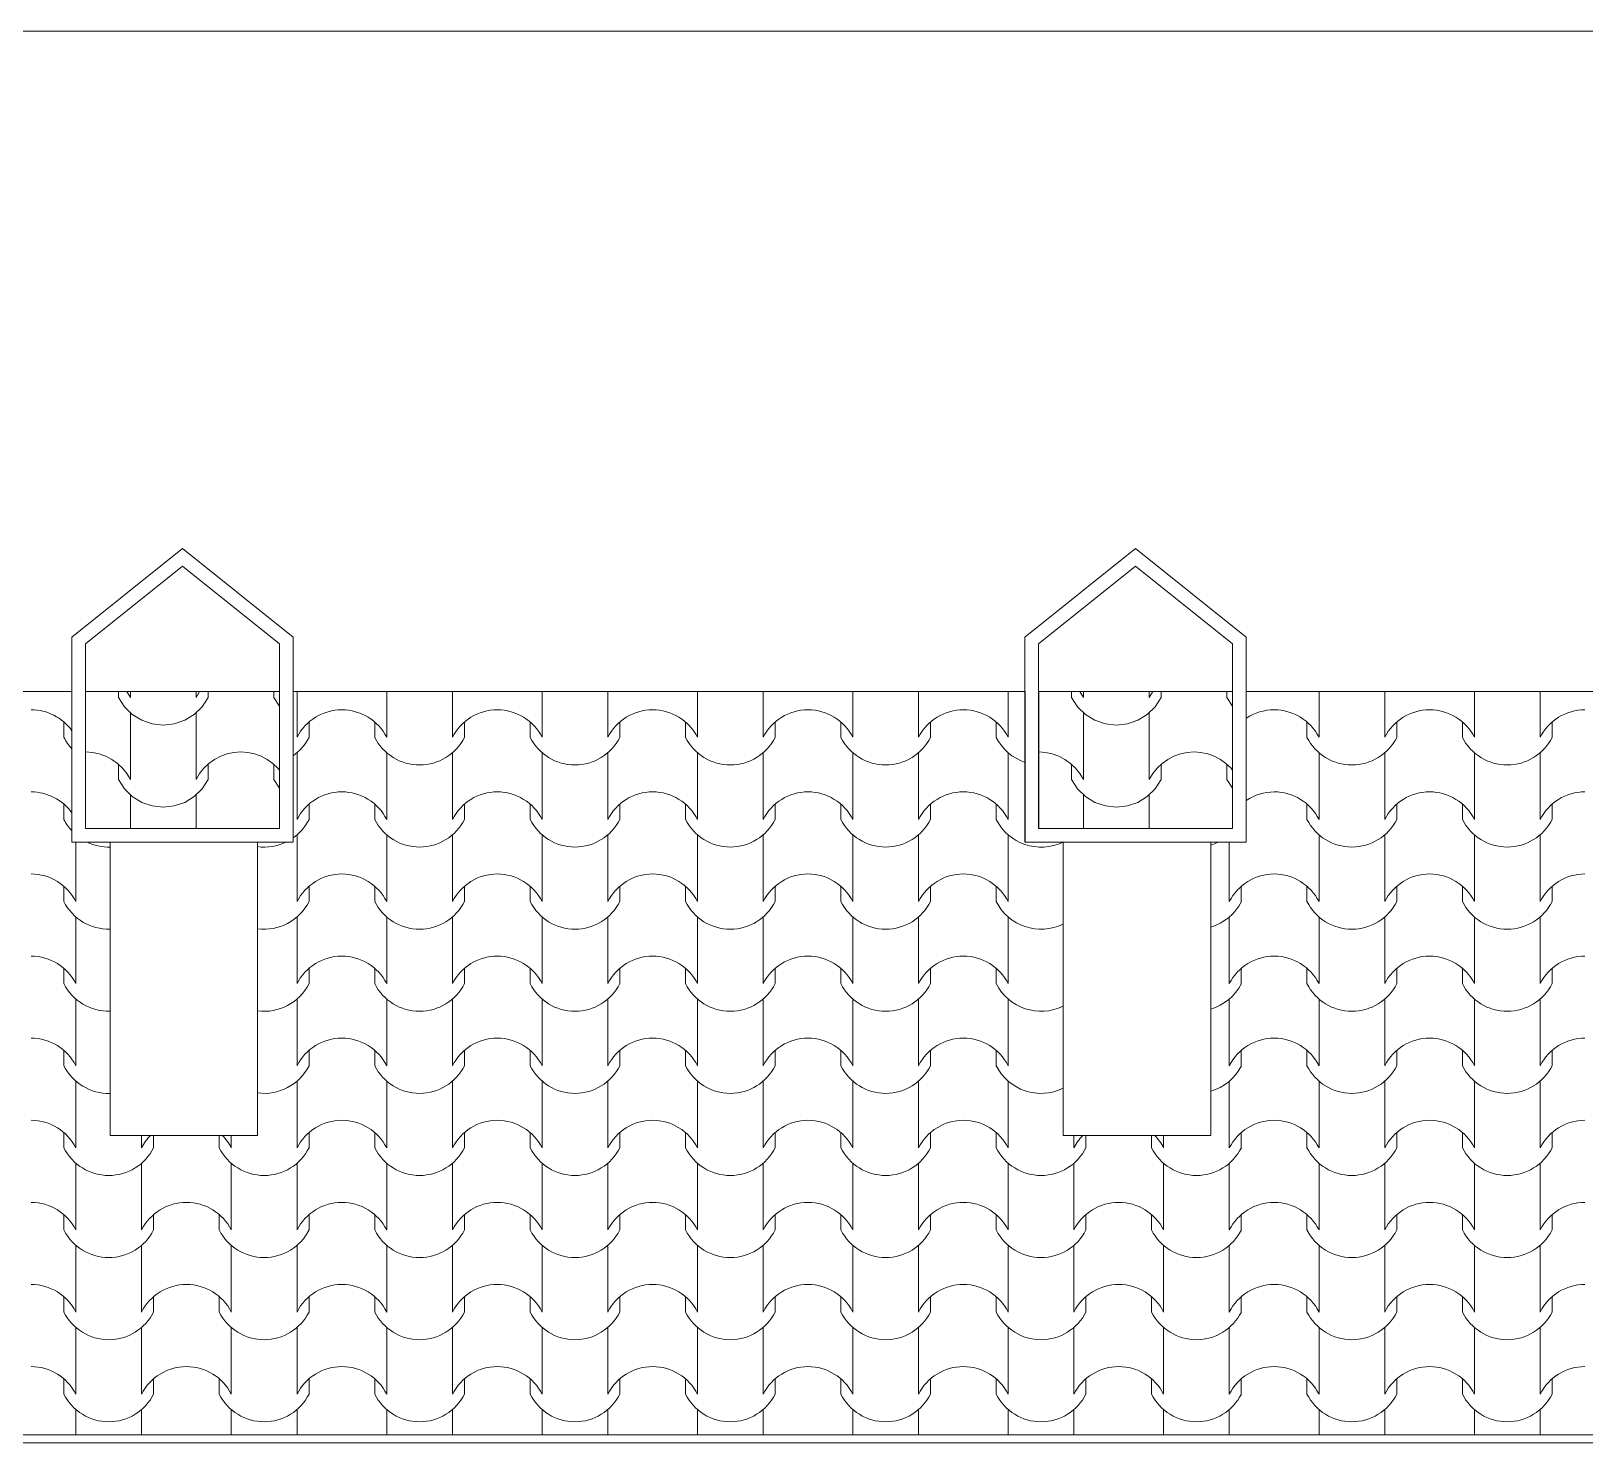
# Model space of a CAD drawing. Header units: millimetres. Extents: x 2791058 to 2855058, y -67651 to -18651.
# Drawn here: x 2826196 to 2831886, y -23822 to -18651 of the extents above; entities that cross this region are included whole.
import ezdxf

# ---------------------------------------------------------------- set-up
doc = ezdxf.new("R2010")
doc.units = ezdxf.units.MM
doc.header["$MEASUREMENT"] = 0
doc.layers.add('Shell - Roof_Pen_No__21', color=7, linetype='Continuous', lineweight=0)
doc.layers.add('Structural - Bearing_Pen_No__1', color=7, linetype='Continuous', lineweight=0)
doc.layers.add('Structural - Bearing_Pen_No__62', color=7, linetype='Continuous', lineweight=0, true_color=0xaaaaaa)

# ---------------------------------------------------------------- blocks, each defined once
blk = doc.blocks.new('*X4', base_point=(2247653.8, -76425))
at = {"layer": 'Structural - Bearing_Pen_No__62', "color": 253, "linetype": 'Continuous', "lineweight": 0, "true_color": 0xaaaaaa}
for p, q in [((2827170.1, -21069.6), (2827170.1, -21116)), ((2827498.6, -21069.6), (2827498.6, -21116)), ((2827739, -21069.6), (2827739, -21116)), ((2828067.5, -21069.6), (2828067.5, -21116)), ((2828308, -21069.6), (2828308, -21116)), ((2828636.5, -21069.6), (2828636.5, -21116)), ((2828876.9, -21069.6), (2828876.9, -21116)), ((2829205.4, -21069.6), (2829205.4, -21116)), ((2829445.9, -21069.6), (2829445.9, -21116)), ((2829774.4, -21069.6), (2829774.4, -21116)), ((2830912.3, -21069.6), (2830912.3, -21116)), ((2831152.8, -21069.6), (2831152.8, -21116)), ((2831481.3, -21069.6), (2831481.3, -21116)), ((2831721.7, -21069.6), (2831721.7, -21116)), ((2827170.1, -21116), (2827170.1, -21237.9)), ((2827498.6, -21116), (2827498.6, -21237.9)), ((2827739, -21116), (2827739, -21237.9)), ((2828067.5, -21116), (2828067.5, -21237.9)), ((2828308, -21116), (2828308, -21237.9)), ((2828636.5, -21116), (2828636.5, -21237.9)), ((2828876.9, -21116), (2828876.9, -21237.9)), ((2829205.4, -21116), (2829205.4, -21237.9)), ((2829445.9, -21116), (2829445.9, -21237.9)), ((2829774.4, -21116), (2829774.4, -21237.9)), ((2830912.3, -21116), (2830912.3, -21237.9)), ((2831152.8, -21116), (2831152.8, -21237.9)), ((2831481.3, -21116), (2831481.3, -21237.9)), ((2831721.7, -21116), (2831721.7, -21237.9)), ((2826316.6, -21181.8), (2826316.6, -21237.9)), ((2827214.1, -21181.8), (2827214.1, -21237.9)), ((2827454.5, -21181.8), (2827454.5, -21237.9)), ((2827783, -21181.8), (2827783, -21237.9)), ((2828023.5, -21181.8), (2828023.5, -21237.9)), ((2828352, -21181.8), (2828352, -21237.9)), ((2828592.5, -21181.8), (2828592.5, -21237.9)), ((2828921, -21181.8), (2828921, -21237.9)), ((2829161.4, -21181.8), (2829161.4, -21237.9)), ((2829489.9, -21181.8), (2829489.9, -21237.9)), ((2829730.4, -21181.8), (2829730.4, -21237.9)), ((2830868.3, -21181.8), (2830868.3, -21237.9)), ((2831196.8, -21181.8), (2831196.8, -21237.9)), ((2831437.3, -21181.8), (2831437.3, -21237.9)), ((2831765.8, -21181.8), (2831765.8, -21237.9)), ((2827170.1, -21294.7), (2827170.1, -21416.6)), ((2827498.6, -21294.7), (2827498.6, -21416.6)), ((2827739, -21294.7), (2827739, -21416.6)), ((2828067.5, -21294.7), (2828067.5, -21416.6)), ((2828308, -21294.7), (2828308, -21416.6)), ((2828636.5, -21294.7), (2828636.5, -21416.6)), ((2828876.9, -21294.7), (2828876.9, -21416.6)), ((2829205.4, -21294.7), (2829205.4, -21416.6)), ((2829445.9, -21294.7), (2829445.9, -21416.6)), ((2829774.4, -21294.7), (2829774.4, -21416.6)), ((2830912.3, -21294.7), (2830912.3, -21416.6)), ((2831152.8, -21294.7), (2831152.8, -21416.6)), ((2831481.3, -21294.7), (2831481.3, -21416.6)), ((2831721.7, -21294.7), (2831721.7, -21416.6)), ((2827170.1, -21416.6), (2827170.1, -21538.6)), ((2827498.6, -21416.6), (2827498.6, -21538.6)), ((2827739, -21416.6), (2827739, -21538.6)), ((2828067.5, -21416.6), (2828067.5, -21538.6)), ((2828308, -21416.6), (2828308, -21538.6)), ((2828636.5, -21416.6), (2828636.5, -21538.6)), ((2828876.9, -21416.6), (2828876.9, -21538.6)), ((2829205.4, -21416.6), (2829205.4, -21538.6)), ((2829445.9, -21416.6), (2829445.9, -21538.6)), ((2829774.4, -21416.6), (2829774.4, -21538.6)), ((2830912.3, -21416.6), (2830912.3, -21538.6)), ((2831152.8, -21416.6), (2831152.8, -21538.6)), ((2831481.3, -21416.6), (2831481.3, -21538.6)), ((2831721.7, -21416.6), (2831721.7, -21538.6)), ((2826316.6, -21482.5), (2826316.6, -21538.6)), ((2827214.1, -21482.5), (2827214.1, -21538.6)), ((2827454.5, -21482.5), (2827454.5, -21538.6)), ((2827783, -21482.5), (2827783, -21538.6)), ((2828023.5, -21482.5), (2828023.5, -21538.6)), ((2828352, -21482.5), (2828352, -21538.6)), ((2828592.5, -21482.5), (2828592.5, -21538.6)), ((2828921, -21482.5), (2828921, -21538.6)), ((2829161.4, -21482.5), (2829161.4, -21538.6)), ((2829489.9, -21482.5), (2829489.9, -21538.6)), ((2829730.4, -21482.5), (2829730.4, -21538.6)), ((2830868.3, -21482.5), (2830868.3, -21538.6)), ((2831196.8, -21482.5), (2831196.8, -21538.6)), ((2831437.3, -21482.5), (2831437.3, -21538.6)), ((2831765.8, -21482.5), (2831765.8, -21538.6)), ((2827170.1, -21595.4), (2827170.1, -21717.3)), ((2827498.6, -21595.4), (2827498.6, -21717.3)), ((2827739, -21595.4), (2827739, -21717.3)), ((2828067.5, -21595.4), (2828067.5, -21717.3)), ((2828308, -21595.4), (2828308, -21717.3)), ((2828636.5, -21595.4), (2828636.5, -21717.3)), ((2828876.9, -21595.4), (2828876.9, -21717.3)), ((2829205.4, -21595.4), (2829205.4, -21717.3)), ((2829445.9, -21595.4), (2829445.9, -21717.3)), ((2829774.4, -21595.4), (2829774.4, -21717.3)), ((2830912.3, -21595.4), (2830912.3, -21717.3)), ((2831152.8, -21595.4), (2831152.8, -21717.3)), ((2831481.3, -21595.4), (2831481.3, -21717.3)), ((2831721.7, -21595.4), (2831721.7, -21717.3)), ((2826360.6, -21621.3), (2826360.6, -21717.3)), ((2830583.8, -21621.3), (2830583.8, -21717.3)), ((2826360.6, -21717.3), (2826360.6, -21839.2)), ((2827170.1, -21717.3), (2827170.1, -21839.2)), ((2827498.6, -21717.3), (2827498.6, -21839.2)), ((2827739, -21717.3), (2827739, -21839.2)), ((2828067.5, -21717.3), (2828067.5, -21839.2)), ((2828308, -21717.3), (2828308, -21839.2)), ((2828636.5, -21717.3), (2828636.5, -21839.2)), ((2828876.9, -21717.3), (2828876.9, -21839.2)), ((2829205.4, -21717.3), (2829205.4, -21839.2)), ((2829445.9, -21717.3), (2829445.9, -21839.2)), ((2829774.4, -21717.3), (2829774.4, -21839.2)), ((2830583.8, -21717.3), (2830583.8, -21839.2)), ((2830912.3, -21717.3), (2830912.3, -21839.2)), ((2831152.8, -21717.3), (2831152.8, -21839.2)), ((2831481.3, -21717.3), (2831481.3, -21839.2)), ((2831721.7, -21717.3), (2831721.7, -21839.2)), ((2826316.6, -21783.2), (2826316.6, -21839.2)), ((2827214.1, -21783.2), (2827214.1, -21839.2)), ((2827454.5, -21783.2), (2827454.5, -21839.2)), ((2827783, -21783.2), (2827783, -21839.2)), ((2828023.5, -21783.2), (2828023.5, -21839.2)), ((2828352, -21783.2), (2828352, -21839.2)), ((2828592.5, -21783.2), (2828592.5, -21839.2)), ((2828921, -21783.2), (2828921, -21839.2)), ((2829161.4, -21783.2), (2829161.4, -21839.2)), ((2829489.9, -21783.2), (2829489.9, -21839.2)), ((2829730.4, -21783.2), (2829730.4, -21839.2)), ((2830627.8, -21783.2), (2830627.8, -21839.2)), ((2830868.3, -21783.2), (2830868.3, -21839.2)), ((2831196.8, -21783.2), (2831196.8, -21839.2)), ((2831437.3, -21783.2), (2831437.3, -21839.2)), ((2831765.8, -21783.2), (2831765.8, -21839.2)), ((2826360.6, -21896), (2826360.6, -22018)), ((2827170.1, -21896), (2827170.1, -22018)), ((2827498.6, -21896), (2827498.6, -22018)), ((2827739, -21896), (2827739, -22018)), ((2828067.5, -21896), (2828067.5, -22018)), ((2828308, -21896), (2828308, -22018)), ((2828636.5, -21896), (2828636.5, -22018)), ((2828876.9, -21896), (2828876.9, -22018)), ((2829205.4, -21896), (2829205.4, -22018)), ((2829445.9, -21896), (2829445.9, -22018)), ((2829774.4, -21896), (2829774.4, -22018)), ((2830583.8, -21896), (2830583.8, -22018)), ((2830912.3, -21896), (2830912.3, -22018)), ((2831152.8, -21896), (2831152.8, -22018)), ((2831481.3, -21896), (2831481.3, -22018)), ((2831721.7, -21896), (2831721.7, -22018)), ((2826360.6, -22018), (2826360.6, -22139.9)), ((2827170.1, -22018), (2827170.1, -22139.9)), ((2827498.6, -22018), (2827498.6, -22139.9)), ((2827739, -22018), (2827739, -22139.9)), ((2828067.5, -22018), (2828067.5, -22139.9)), ((2828308, -22018), (2828308, -22139.9)), ((2828636.5, -22018), (2828636.5, -22139.9)), ((2828876.9, -22018), (2828876.9, -22139.9)), ((2829205.4, -22018), (2829205.4, -22139.9)), ((2829445.9, -22018), (2829445.9, -22139.9)), ((2829774.4, -22018), (2829774.4, -22139.9)), ((2830583.8, -22018), (2830583.8, -22139.9)), ((2830912.3, -22018), (2830912.3, -22139.9)), ((2831152.8, -22018), (2831152.8, -22139.9)), ((2831481.3, -22018), (2831481.3, -22139.9)), ((2831721.7, -22018), (2831721.7, -22139.9)), ((2826316.6, -22083.9), (2826316.6, -22139.9)), ((2827214.1, -22083.9), (2827214.1, -22139.9)), ((2827454.5, -22083.9), (2827454.5, -22139.9)), ((2827783, -22083.9), (2827783, -22139.9)), ((2828023.5, -22083.9), (2828023.5, -22139.9)), ((2828352, -22083.9), (2828352, -22139.9)), ((2828592.5, -22083.9), (2828592.5, -22139.9)), ((2828921, -22083.9), (2828921, -22139.9)), ((2829161.4, -22083.9), (2829161.4, -22139.9)), ((2829489.9, -22083.9), (2829489.9, -22139.9)), ((2829730.4, -22083.9), (2829730.4, -22139.9)), ((2830627.8, -22083.9), (2830627.8, -22139.9)), ((2830868.3, -22083.9), (2830868.3, -22139.9)), ((2831196.8, -22083.9), (2831196.8, -22139.9)), ((2831437.3, -22083.9), (2831437.3, -22139.9)), ((2831765.8, -22083.9), (2831765.8, -22139.9)), ((2826360.6, -22196.7), (2826360.6, -22318.7)), ((2827170.1, -22196.7), (2827170.1, -22318.7)), ((2827498.6, -22196.7), (2827498.6, -22318.7)), ((2827739, -22196.7), (2827739, -22318.7)), ((2828067.5, -22196.7), (2828067.5, -22318.7)), ((2828308, -22196.7), (2828308, -22318.7)), ((2828636.5, -22196.7), (2828636.5, -22318.7)), ((2828876.9, -22196.7), (2828876.9, -22318.7)), ((2829205.4, -22196.7), (2829205.4, -22318.7)), ((2829445.9, -22196.7), (2829445.9, -22318.7)), ((2829774.4, -22196.7), (2829774.4, -22318.7)), ((2830583.8, -22196.7), (2830583.8, -22318.7)), ((2830912.3, -22196.7), (2830912.3, -22318.7)), ((2831152.8, -22196.7), (2831152.8, -22318.7)), ((2831481.3, -22196.7), (2831481.3, -22318.7)), ((2831721.7, -22196.7), (2831721.7, -22318.7)), ((2826360.6, -22318.7), (2826360.6, -22440.6)), ((2827170.1, -22318.7), (2827170.1, -22440.6)), ((2827498.6, -22318.7), (2827498.6, -22440.6)), ((2827739, -22318.7), (2827739, -22440.6)), ((2828067.5, -22318.7), (2828067.5, -22440.6)), ((2828308, -22318.7), (2828308, -22440.6)), ((2828636.5, -22318.7), (2828636.5, -22440.6)), ((2828876.9, -22318.7), (2828876.9, -22440.6)), ((2829205.4, -22318.7), (2829205.4, -22440.6)), ((2829445.9, -22318.7), (2829445.9, -22440.6)), ((2829774.4, -22318.7), (2829774.4, -22440.6)), ((2830583.8, -22318.7), (2830583.8, -22440.6)), ((2830912.3, -22318.7), (2830912.3, -22440.6)), ((2831152.8, -22318.7), (2831152.8, -22440.6)), ((2831481.3, -22318.7), (2831481.3, -22440.6)), ((2831721.7, -22318.7), (2831721.7, -22440.6)), ((2826316.6, -22384.5), (2826316.6, -22440.6)), ((2827214.1, -22384.5), (2827214.1, -22440.6)), ((2827454.5, -22384.5), (2827454.5, -22440.6)), ((2827783, -22384.5), (2827783, -22440.6)), ((2828023.5, -22384.5), (2828023.5, -22440.6)), ((2828352, -22384.5), (2828352, -22440.6)), ((2828592.5, -22384.5), (2828592.5, -22440.6)), ((2828921, -22384.5), (2828921, -22440.6)), ((2829161.4, -22384.5), (2829161.4, -22440.6)), ((2829489.9, -22384.5), (2829489.9, -22440.6)), ((2829730.4, -22384.5), (2829730.4, -22440.6)), ((2830627.8, -22384.5), (2830627.8, -22440.6)), ((2830868.3, -22384.5), (2830868.3, -22440.6)), ((2831196.8, -22384.5), (2831196.8, -22440.6)), ((2831437.3, -22384.5), (2831437.3, -22440.6)), ((2831765.8, -22384.5), (2831765.8, -22440.6)), ((2826360.6, -22497.4), (2826360.6, -22619.3)), ((2827170.1, -22497.4), (2827170.1, -22619.3)), ((2827498.6, -22497.4), (2827498.6, -22619.3)), ((2827739, -22497.4), (2827739, -22619.3)), ((2828067.5, -22497.4), (2828067.5, -22619.3)), ((2828308, -22497.4), (2828308, -22619.3)), ((2828636.5, -22497.4), (2828636.5, -22619.3)), ((2828876.9, -22497.4), (2828876.9, -22619.3)), ((2829205.4, -22497.4), (2829205.4, -22619.3)), ((2829445.9, -22497.4), (2829445.9, -22619.3)), ((2829774.4, -22497.4), (2829774.4, -22619.3)), ((2830583.8, -22497.4), (2830583.8, -22619.3)), ((2830912.3, -22497.4), (2830912.3, -22619.3)), ((2831152.8, -22497.4), (2831152.8, -22619.3)), ((2831481.3, -22497.4), (2831481.3, -22619.3)), ((2831721.7, -22497.4), (2831721.7, -22619.3)), ((2826360.6, -22619.3), (2826360.6, -22741.3)), ((2827170.1, -22619.3), (2827170.1, -22741.3)), ((2827498.6, -22619.3), (2827498.6, -22741.3)), ((2827739, -22619.3), (2827739, -22741.3)), ((2828067.5, -22619.3), (2828067.5, -22741.3)), ((2828308, -22619.3), (2828308, -22741.3)), ((2828636.5, -22619.3), (2828636.5, -22741.3)), ((2828876.9, -22619.3), (2828876.9, -22741.3)), ((2829205.4, -22619.3), (2829205.4, -22741.3)), ((2829445.9, -22619.3), (2829445.9, -22741.3)), ((2829774.4, -22619.3), (2829774.4, -22741.3)), ((2830583.8, -22619.3), (2830583.8, -22741.3)), ((2830912.3, -22619.3), (2830912.3, -22741.3)), ((2831152.8, -22619.3), (2831152.8, -22741.3)), ((2831481.3, -22619.3), (2831481.3, -22741.3)), ((2831721.7, -22619.3), (2831721.7, -22741.3)), ((2826316.6, -22685.2), (2826316.6, -22741.3)), ((2826601.1, -22695.8), (2826601.1, -22741.3)), ((2826645.1, -22695.8), (2826645.1, -22741.3)), ((2826885.6, -22695.8), (2826885.6, -22741.3)), ((2826929.6, -22695.8), (2826929.6, -22741.3)), ((2827214.1, -22685.2), (2827214.1, -22741.3)), ((2827454.5, -22685.2), (2827454.5, -22741.3)), ((2827783, -22685.2), (2827783, -22741.3)), ((2828023.5, -22685.2), (2828023.5, -22741.3)), ((2828352, -22685.2), (2828352, -22741.3)), ((2828592.5, -22685.2), (2828592.5, -22741.3)), ((2828921, -22685.2), (2828921, -22741.3)), ((2829161.4, -22685.2), (2829161.4, -22741.3)), ((2829489.9, -22685.2), (2829489.9, -22741.3)), ((2829730.4, -22685.2), (2829730.4, -22741.3)), ((2830014.9, -22695.8), (2830014.9, -22741.3)), ((2830058.9, -22695.8), (2830058.9, -22741.3)), ((2830299.3, -22695.8), (2830299.3, -22741.3)), ((2830343.4, -22695.8), (2830343.4, -22741.3)), ((2830627.8, -22685.2), (2830627.8, -22741.3)), ((2830868.3, -22685.2), (2830868.3, -22741.3)), ((2831196.8, -22685.2), (2831196.8, -22741.3)), ((2831437.3, -22685.2), (2831437.3, -22741.3)), ((2831765.8, -22685.2), (2831765.8, -22741.3)), ((2826360.6, -22798.1), (2826360.6, -22920)), ((2826601.1, -22798.1), (2826601.1, -22920)), ((2826929.6, -22798.1), (2826929.6, -22920)), ((2827170.1, -22798.1), (2827170.1, -22920)), ((2827498.6, -22798.1), (2827498.6, -22920)), ((2827739, -22798.1), (2827739, -22920)), ((2828067.5, -22798.1), (2828067.5, -22920)), ((2828308, -22798.1), (2828308, -22920)), ((2828636.5, -22798.1), (2828636.5, -22920)), ((2828876.9, -22798.1), (2828876.9, -22920)), ((2829205.4, -22798.1), (2829205.4, -22920)), ((2829445.9, -22798.1), (2829445.9, -22920)), ((2829774.4, -22798.1), (2829774.4, -22920)), ((2830014.9, -22798.1), (2830014.9, -22920)), ((2830343.4, -22798.1), (2830343.4, -22920)), ((2830583.8, -22798.1), (2830583.8, -22920)), ((2830912.3, -22798.1), (2830912.3, -22920)), ((2831152.8, -22798.1), (2831152.8, -22920)), ((2831481.3, -22798.1), (2831481.3, -22920)), ((2831721.7, -22798.1), (2831721.7, -22920)), ((2826360.6, -22920), (2826360.6, -23041.9)), ((2826601.1, -22920), (2826601.1, -23041.9)), ((2826929.6, -22920), (2826929.6, -23041.9)), ((2827170.1, -22920), (2827170.1, -23041.9)), ((2827498.6, -22920), (2827498.6, -23041.9)), ((2827739, -22920), (2827739, -23041.9)), ((2828067.5, -22920), (2828067.5, -23041.9)), ((2828308, -22920), (2828308, -23041.9)), ((2828636.5, -22920), (2828636.5, -23041.9)), ((2828876.9, -22920), (2828876.9, -23041.9)), ((2829205.4, -22920), (2829205.4, -23041.9)), ((2829445.9, -22920), (2829445.9, -23041.9)), ((2829774.4, -22920), (2829774.4, -23041.9)), ((2830014.9, -22920), (2830014.9, -23041.9)), ((2830343.4, -22920), (2830343.4, -23041.9)), ((2830583.8, -22920), (2830583.8, -23041.9)), ((2830912.3, -22920), (2830912.3, -23041.9)), ((2831152.8, -22920), (2831152.8, -23041.9)), ((2831481.3, -22920), (2831481.3, -23041.9)), ((2831721.7, -22920), (2831721.7, -23041.9)), ((2826316.6, -22985.9), (2826316.6, -23041.9)), ((2826645.1, -22985.9), (2826645.1, -23041.9)), ((2826885.6, -22985.9), (2826885.6, -23041.9)), ((2827214.1, -22985.9), (2827214.1, -23041.9)), ((2827454.5, -22985.9), (2827454.5, -23041.9)), ((2827783, -22985.9), (2827783, -23041.9)), ((2828023.5, -22985.9), (2828023.5, -23041.9)), ((2828352, -22985.9), (2828352, -23041.9)), ((2828592.5, -22985.9), (2828592.5, -23041.9)), ((2828921, -22985.9), (2828921, -23041.9)), ((2829161.4, -22985.9), (2829161.4, -23041.9)), ((2829489.9, -22985.9), (2829489.9, -23041.9)), ((2829730.4, -22985.9), (2829730.4, -23041.9)), ((2830058.9, -22985.9), (2830058.9, -23041.9)), ((2830299.3, -22985.9), (2830299.3, -23041.9)), ((2830627.8, -22985.9), (2830627.8, -23041.9)), ((2830868.3, -22985.9), (2830868.3, -23041.9)), ((2831196.8, -22985.9), (2831196.8, -23041.9)), ((2831437.3, -22985.9), (2831437.3, -23041.9)), ((2831765.8, -22985.9), (2831765.8, -23041.9)), ((2826360.6, -23098.7), (2826360.6, -23220.7)), ((2826601.1, -23098.7), (2826601.1, -23220.7)), ((2826929.6, -23098.7), (2826929.6, -23220.7)), ((2827170.1, -23098.7), (2827170.1, -23220.7)), ((2827498.6, -23098.7), (2827498.6, -23220.7)), ((2827739, -23098.7), (2827739, -23220.7)), ((2828067.5, -23098.7), (2828067.5, -23220.7)), ((2828308, -23098.7), (2828308, -23220.7)), ((2828636.5, -23098.7), (2828636.5, -23220.7)), ((2828876.9, -23098.7), (2828876.9, -23220.7)), ((2829205.4, -23098.7), (2829205.4, -23220.7)), ((2829445.9, -23098.7), (2829445.9, -23220.7)), ((2829774.4, -23098.7), (2829774.4, -23220.7)), ((2830014.9, -23098.7), (2830014.9, -23220.7)), ((2830343.4, -23098.7), (2830343.4, -23220.7)), ((2830583.8, -23098.7), (2830583.8, -23220.7)), ((2830912.3, -23098.7), (2830912.3, -23220.7)), ((2831152.8, -23098.7), (2831152.8, -23220.7)), ((2831481.3, -23098.7), (2831481.3, -23220.7)), ((2831721.7, -23098.7), (2831721.7, -23220.7)), ((2826360.6, -23220.7), (2826360.6, -23342.6)), ((2826601.1, -23220.7), (2826601.1, -23342.6)), ((2826929.6, -23220.7), (2826929.6, -23342.6)), ((2827170.1, -23220.7), (2827170.1, -23342.6)), ((2827498.6, -23220.7), (2827498.6, -23342.6)), ((2827739, -23220.7), (2827739, -23342.6)), ((2828067.5, -23220.7), (2828067.5, -23342.6)), ((2828308, -23220.7), (2828308, -23342.6)), ((2828636.5, -23220.7), (2828636.5, -23342.6)), ((2828876.9, -23220.7), (2828876.9, -23342.6)), ((2829205.4, -23220.7), (2829205.4, -23342.6)), ((2829445.9, -23220.7), (2829445.9, -23342.6)), ((2829774.4, -23220.7), (2829774.4, -23342.6)), ((2830014.9, -23220.7), (2830014.9, -23342.6)), ((2830343.4, -23220.7), (2830343.4, -23342.6)), ((2830583.8, -23220.7), (2830583.8, -23342.6)), ((2830912.3, -23220.7), (2830912.3, -23342.6)), ((2831152.8, -23220.7), (2831152.8, -23342.6)), ((2831481.3, -23220.7), (2831481.3, -23342.6)), ((2831721.7, -23220.7), (2831721.7, -23342.6)), ((2826316.6, -23286.6), (2826316.6, -23342.6)), ((2826645.1, -23286.6), (2826645.1, -23342.6)), ((2826885.6, -23286.6), (2826885.6, -23342.6)), ((2827214.1, -23286.6), (2827214.1, -23342.6)), ((2827454.5, -23286.6), (2827454.5, -23342.6)), ((2827783, -23286.6), (2827783, -23342.6)), ((2828023.5, -23286.6), (2828023.5, -23342.6)), ((2828352, -23286.6), (2828352, -23342.6)), ((2828592.5, -23286.6), (2828592.5, -23342.6)), ((2828921, -23286.6), (2828921, -23342.6)), ((2829161.4, -23286.6), (2829161.4, -23342.6)), ((2829489.9, -23286.6), (2829489.9, -23342.6)), ((2829730.4, -23286.6), (2829730.4, -23342.6)), ((2830058.9, -23286.6), (2830058.9, -23342.6)), ((2830299.3, -23286.6), (2830299.3, -23342.6)), ((2830627.8, -23286.6), (2830627.8, -23342.6)), ((2830868.3, -23286.6), (2830868.3, -23342.6)), ((2831196.8, -23286.6), (2831196.8, -23342.6)), ((2831437.3, -23286.6), (2831437.3, -23342.6)), ((2831765.8, -23286.6), (2831765.8, -23342.6)), ((2826360.6, -23399.4), (2826360.6, -23521.3)), ((2826601.1, -23399.4), (2826601.1, -23521.3)), ((2826929.6, -23399.4), (2826929.6, -23521.3)), ((2827170.1, -23399.4), (2827170.1, -23521.3)), ((2827498.6, -23399.4), (2827498.6, -23521.3)), ((2827739, -23399.4), (2827739, -23521.3)), ((2828067.5, -23399.4), (2828067.5, -23521.3)), ((2828308, -23399.4), (2828308, -23521.3)), ((2828636.5, -23399.4), (2828636.5, -23521.3)), ((2828876.9, -23399.4), (2828876.9, -23521.3)), ((2829205.4, -23399.4), (2829205.4, -23521.3)), ((2829445.9, -23399.4), (2829445.9, -23521.3)), ((2829774.4, -23399.4), (2829774.4, -23521.3)), ((2830014.9, -23399.4), (2830014.9, -23521.3)), ((2830343.4, -23399.4), (2830343.4, -23521.3)), ((2830583.8, -23399.4), (2830583.8, -23521.3)), ((2830912.3, -23399.4), (2830912.3, -23521.3)), ((2831152.8, -23399.4), (2831152.8, -23521.3)), ((2831481.3, -23399.4), (2831481.3, -23521.3)), ((2831721.7, -23399.4), (2831721.7, -23521.3)), ((2826360.6, -23521.3), (2826360.6, -23643.3)), ((2826601.1, -23521.3), (2826601.1, -23643.3)), ((2826929.6, -23521.3), (2826929.6, -23643.3)), ((2827170.1, -23521.3), (2827170.1, -23643.3)), ((2827498.6, -23521.3), (2827498.6, -23643.3)), ((2827739, -23521.3), (2827739, -23643.3)), ((2828067.5, -23521.3), (2828067.5, -23643.3)), ((2828308, -23521.3), (2828308, -23643.3)), ((2828636.5, -23521.3), (2828636.5, -23643.3)), ((2828876.9, -23521.3), (2828876.9, -23643.3)), ((2829205.4, -23521.3), (2829205.4, -23643.3)), ((2829445.9, -23521.3), (2829445.9, -23643.3)), ((2829774.4, -23521.3), (2829774.4, -23643.3)), ((2830014.9, -23521.3), (2830014.9, -23643.3)), ((2830343.4, -23521.3), (2830343.4, -23643.3)), ((2830583.8, -23521.3), (2830583.8, -23643.3)), ((2830912.3, -23521.3), (2830912.3, -23643.3)), ((2831152.8, -23521.3), (2831152.8, -23643.3)), ((2831481.3, -23521.3), (2831481.3, -23643.3)), ((2831721.7, -23521.3), (2831721.7, -23643.3)), ((2826316.6, -23587.2), (2826316.6, -23643.3)), ((2826645.1, -23587.2), (2826645.1, -23643.3)), ((2826885.6, -23587.2), (2826885.6, -23643.3)), ((2827214.1, -23587.2), (2827214.1, -23643.3)), ((2827454.5, -23587.2), (2827454.5, -23643.3)), ((2827783, -23587.2), (2827783, -23643.3)), ((2828023.5, -23587.2), (2828023.5, -23643.3)), ((2828352, -23587.2), (2828352, -23643.3)), ((2828592.5, -23587.2), (2828592.5, -23643.3)), ((2828921, -23587.2), (2828921, -23643.3)), ((2829161.4, -23587.2), (2829161.4, -23643.3)), ((2829489.9, -23587.2), (2829489.9, -23643.3)), ((2829730.4, -23587.2), (2829730.4, -23643.3)), ((2830058.9, -23587.2), (2830058.9, -23643.3)), ((2830299.3, -23587.2), (2830299.3, -23643.3)), ((2830627.8, -23587.2), (2830627.8, -23643.3)), ((2830868.3, -23587.2), (2830868.3, -23643.3)), ((2831196.8, -23587.2), (2831196.8, -23643.3)), ((2831437.3, -23587.2), (2831437.3, -23643.3)), ((2831765.8, -23587.2), (2831765.8, -23643.3)), ((2826360.6, -23700.1), (2826360.6, -23792)), ((2826601.1, -23700.1), (2826601.1, -23792)), ((2826929.6, -23700.1), (2826929.6, -23792)), ((2827170.1, -23700.1), (2827170.1, -23792)), ((2827498.6, -23700.1), (2827498.6, -23792)), ((2827739, -23700.1), (2827739, -23792)), ((2828067.5, -23700.1), (2828067.5, -23792)), ((2828308, -23700.1), (2828308, -23792)), ((2828636.5, -23700.1), (2828636.5, -23792)), ((2828876.9, -23700.1), (2828876.9, -23792)), ((2829205.4, -23700.1), (2829205.4, -23792)), ((2829445.9, -23700.1), (2829445.9, -23792)), ((2829774.4, -23700.1), (2829774.4, -23792)), ((2830014.9, -23700.1), (2830014.9, -23792)), ((2830343.4, -23700.1), (2830343.4, -23792)), ((2830583.8, -23700.1), (2830583.8, -23792)), ((2830912.3, -23700.1), (2830912.3, -23792)), ((2831152.8, -23700.1), (2831152.8, -23792)), ((2831481.3, -23700.1), (2831481.3, -23792)), ((2831721.7, -23700.1), (2831721.7, -23792))]:
    blk.add_line(p, q, dxfattribs=at)
for centre, radius, start, end in [((2826195.8, -21321.8), 184.9, 35.8443, 89.8295), ((2827334.9, -21321.8), 184.9, 90.1705, 153.0115), ((2827333.8, -21321.8), 184.9, 26.9885, 89.8295), ((2827903.8, -21321.8), 184.9, 90.1705, 153.0115), ((2827902.7, -21321.8), 184.9, 26.9885, 89.8295), ((2828472.8, -21321.8), 184.9, 90.1705, 153.0115), ((2828471.7, -21321.8), 184.9, 26.9885, 89.8295), ((2829041.7, -21321.8), 184.9, 90.1705, 153.0115), ((2829040.6, -21321.8), 184.9, 26.9885, 89.8295), ((2829610.7, -21321.8), 184.9, 90.1705, 153.0115), ((2829609.6, -21321.8), 184.9, 26.9885, 89.8295), ((2830748.6, -21321.8), 184.9, 90.1705, 123.797), ((2830747.5, -21321.8), 184.9, 26.9885, 89.8295), ((2831317.6, -21321.8), 184.9, 90.1705, 153.0115), ((2831316.5, -21321.8), 184.9, 26.9885, 89.8295), ((2831886.5, -21321.8), 184.9, 90.1705, 153.0115), ((2826480.9, -21155.3), 183.9, 206.7044, 222.699), ((2827049.8, -21155.3), 183.9, 305.1771, 333.2956), ((2827618.8, -21155.3), 183.9, 206.7044, 333.2956), ((2828187.8, -21155.3), 183.9, 206.7044, 333.2956), ((2828756.7, -21155.3), 183.9, 206.7044, 333.2956), ((2829325.7, -21155.3), 183.9, 206.7044, 333.2956), ((2829894.6, -21155.3), 183.9, 206.7044, 251.3218), ((2831032.6, -21155.3), 183.9, 206.7044, 333.2956), ((2831601.5, -21155.3), 183.9, 206.7044, 333.2956), ((2826195.8, -21622.5), 184.9, 35.8443, 89.8295), ((2827334.9, -21622.5), 184.9, 90.1705, 153.0115), ((2827333.8, -21622.5), 184.9, 26.9885, 89.8295), ((2827903.8, -21622.5), 184.9, 90.1705, 153.0115), ((2827902.7, -21622.5), 184.9, 26.9885, 89.8295), ((2828472.8, -21622.5), 184.9, 90.1705, 153.0115), ((2828471.7, -21622.5), 184.9, 26.9885, 89.8295), ((2829041.7, -21622.5), 184.9, 90.1705, 153.0115), ((2829040.6, -21622.5), 184.9, 26.9885, 89.8295), ((2829610.7, -21622.5), 184.9, 90.1705, 153.0115), ((2829609.6, -21622.5), 184.9, 26.9885, 89.8295), ((2830748.6, -21622.5), 184.9, 90.1705, 123.797), ((2830747.5, -21622.5), 184.9, 26.9885, 89.8295), ((2831317.6, -21622.5), 184.9, 90.1705, 153.0115), ((2831316.5, -21622.5), 184.9, 26.9885, 89.8295), ((2831886.5, -21622.5), 184.9, 90.1705, 153.0115), ((2826480.9, -21456), 183.9, 206.7044, 222.699), ((2827049.8, -21456), 183.9, 305.1771, 333.2956), ((2827618.8, -21456), 183.9, 206.7044, 333.2956), ((2828187.8, -21456), 183.9, 206.7044, 333.2956), ((2828756.7, -21456), 183.9, 206.7044, 333.2956), ((2829325.7, -21456), 183.9, 206.7044, 333.2956), ((2829894.6, -21456), 183.9, 206.7044, 295.9223), ((2831032.6, -21456), 183.9, 206.7044, 333.2956), ((2831601.5, -21456), 183.9, 206.7044, 333.2956), ((2826480.9, -21456), 183.9, 244.0777, 271.521), ((2827049.8, -21456), 183.9, 262.4742, 295.9223), ((2830463.6, -21456), 183.9, 286.4813, 295.9223), ((2826195.8, -21923.2), 184.9, 26.9885, 89.8295), ((2827334.9, -21923.2), 184.9, 90.1705, 153.0115), ((2827333.8, -21923.2), 184.9, 26.9885, 89.8295), ((2827903.8, -21923.2), 184.9, 90.1705, 153.0115), ((2827902.7, -21923.2), 184.9, 26.9885, 89.8295), ((2828472.8, -21923.2), 184.9, 90.1705, 153.0115), ((2828471.7, -21923.2), 184.9, 26.9885, 89.8295), ((2829041.7, -21923.2), 184.9, 90.1705, 153.0115), ((2829040.6, -21923.2), 184.9, 26.9885, 89.8295), ((2829610.7, -21923.2), 184.9, 90.1705, 153.0115), ((2829609.6, -21923.2), 184.9, 26.9885, 89.8295), ((2830748.6, -21923.2), 184.9, 90.1705, 153.0115), ((2830747.5, -21923.2), 184.9, 26.9885, 89.8295), ((2831317.6, -21923.2), 184.9, 90.1705, 153.0115), ((2831316.5, -21923.2), 184.9, 26.9885, 89.8295), ((2831886.5, -21923.2), 184.9, 90.1705, 153.0115), ((2826480.9, -21756.6), 183.9, 206.7044, 271.521), ((2827049.8, -21756.6), 183.9, 262.4742, 333.2956), ((2827618.8, -21756.6), 183.9, 206.7044, 333.2956), ((2828187.8, -21756.6), 183.9, 206.7044, 333.2956), ((2828756.7, -21756.6), 183.9, 206.7044, 333.2956), ((2829325.7, -21756.6), 183.9, 206.7044, 333.2956), ((2829894.6, -21756.6), 183.9, 206.7044, 296.1816), ((2830463.6, -21756.6), 183.9, 286.4813, 333.2956), ((2831032.6, -21756.6), 183.9, 206.7044, 333.2956), ((2831601.5, -21756.6), 183.9, 206.7044, 333.2956), ((2826195.8, -22223.8), 184.9, 26.9885, 89.8295), ((2827334.9, -22223.8), 184.9, 90.1705, 153.0115), ((2827333.8, -22223.8), 184.9, 26.9885, 89.8295), ((2827903.8, -22223.8), 184.9, 90.1705, 153.0115), ((2827902.7, -22223.8), 184.9, 26.9885, 89.8295), ((2828472.8, -22223.8), 184.9, 90.1705, 153.0115), ((2828471.7, -22223.8), 184.9, 26.9885, 89.8295), ((2829041.7, -22223.8), 184.9, 90.1705, 153.0115), ((2829040.6, -22223.8), 184.9, 26.9885, 89.8295), ((2829610.7, -22223.8), 184.9, 90.1705, 153.0115), ((2829609.6, -22223.8), 184.9, 26.9885, 89.8295), ((2830748.6, -22223.8), 184.9, 90.1705, 153.0115), ((2830747.5, -22223.8), 184.9, 26.9885, 89.8295), ((2831317.6, -22223.8), 184.9, 90.1705, 153.0115), ((2831316.5, -22223.8), 184.9, 26.9885, 89.8295), ((2831886.5, -22223.8), 184.9, 90.1705, 153.0115), ((2826480.9, -22057.3), 183.9, 206.7044, 271.521), ((2827049.8, -22057.3), 183.9, 262.4742, 333.2956), ((2827618.8, -22057.3), 183.9, 206.7044, 333.2956), ((2828187.8, -22057.3), 183.9, 206.7044, 333.2956), ((2828756.7, -22057.3), 183.9, 206.7044, 333.2956), ((2829325.7, -22057.3), 183.9, 206.7044, 333.2956), ((2829894.6, -22057.3), 183.9, 206.7044, 296.1816), ((2830463.6, -22057.3), 183.9, 286.4813, 333.2956), ((2831032.6, -22057.3), 183.9, 206.7044, 333.2956), ((2831601.5, -22057.3), 183.9, 206.7044, 333.2956), ((2826195.8, -22524.5), 184.9, 26.9885, 89.8295), ((2827334.9, -22524.5), 184.9, 90.1705, 153.0115), ((2827333.8, -22524.5), 184.9, 26.9885, 89.8295), ((2827903.8, -22524.5), 184.9, 90.1705, 153.0115), ((2827902.7, -22524.5), 184.9, 26.9885, 89.8295), ((2828472.8, -22524.5), 184.9, 90.1705, 153.0115), ((2828471.7, -22524.5), 184.9, 26.9885, 89.8295), ((2829041.7, -22524.5), 184.9, 90.1705, 153.0115), ((2829040.6, -22524.5), 184.9, 26.9885, 89.8295), ((2829610.7, -22524.5), 184.9, 90.1705, 153.0115), ((2829609.6, -22524.5), 184.9, 26.9885, 89.8295), ((2830748.6, -22524.5), 184.9, 90.1705, 153.0115), ((2830747.5, -22524.5), 184.9, 26.9885, 89.8295), ((2831317.6, -22524.5), 184.9, 90.1705, 153.0115), ((2831316.5, -22524.5), 184.9, 26.9885, 89.8295), ((2831886.5, -22524.5), 184.9, 90.1705, 153.0115), ((2826480.9, -22358), 183.9, 206.7044, 271.521), ((2827049.8, -22358), 183.9, 262.4742, 333.2956), ((2827618.8, -22358), 183.9, 206.7044, 333.2956), ((2828187.8, -22358), 183.9, 206.7044, 333.2956), ((2828756.7, -22358), 183.9, 206.7044, 333.2956), ((2829325.7, -22358), 183.9, 206.7044, 333.2956), ((2829894.6, -22358), 183.9, 206.7044, 296.1816), ((2830463.6, -22358), 183.9, 286.4813, 333.2956), ((2831032.6, -22358), 183.9, 206.7044, 333.2956), ((2831601.5, -22358), 183.9, 206.7044, 333.2956), ((2826195.8, -22825.2), 184.9, 26.9885, 89.8295), ((2827334.9, -22825.2), 184.9, 90.1705, 153.0115), ((2827333.8, -22825.2), 184.9, 26.9885, 89.8295), ((2827903.8, -22825.2), 184.9, 90.1705, 153.0115), ((2827902.7, -22825.2), 184.9, 26.9885, 89.8295), ((2828472.8, -22825.2), 184.9, 90.1705, 153.0115), ((2828471.7, -22825.2), 184.9, 26.9885, 89.8295), ((2829041.7, -22825.2), 184.9, 90.1705, 153.0115), ((2829040.6, -22825.2), 184.9, 26.9885, 89.8295), ((2829610.7, -22825.2), 184.9, 90.1705, 153.0115), ((2829609.6, -22825.2), 184.9, 26.9885, 89.8295), ((2830748.6, -22825.2), 184.9, 90.1705, 153.0115), ((2830747.5, -22825.2), 184.9, 26.9885, 89.8295), ((2831317.6, -22825.2), 184.9, 90.1705, 153.0115), ((2831316.5, -22825.2), 184.9, 26.9885, 89.8295), ((2831886.5, -22825.2), 184.9, 90.1705, 153.0115), ((2826765.9, -22825.2), 184.9, 135.595, 153.0115), ((2826764.8, -22825.2), 184.9, 26.9885, 44.405), ((2830179.7, -22825.2), 184.9, 135.595, 153.0115), ((2830178.6, -22825.2), 184.9, 26.9885, 44.405), ((2826480.9, -22658.6), 183.9, 206.7044, 333.2956), ((2827049.8, -22658.6), 183.9, 206.7044, 333.2956), ((2827618.8, -22658.6), 183.9, 206.7044, 333.2956), ((2828187.8, -22658.6), 183.9, 206.7044, 333.2956), ((2828756.7, -22658.6), 183.9, 206.7044, 333.2956), ((2829325.7, -22658.6), 183.9, 206.7044, 333.2956), ((2829894.6, -22658.6), 183.9, 206.7044, 333.2956), ((2830463.6, -22658.6), 183.9, 206.7044, 333.2956), ((2831032.6, -22658.6), 183.9, 206.7044, 333.2956), ((2831601.5, -22658.6), 183.9, 206.7044, 333.2956), ((2826195.8, -23125.9), 184.9, 26.9885, 89.8295), ((2826765.9, -23125.9), 184.9, 90.1705, 153.0115), ((2826764.8, -23125.9), 184.9, 26.9885, 89.8295), ((2827334.9, -23125.9), 184.9, 90.1705, 153.0115), ((2827333.8, -23125.9), 184.9, 26.9885, 89.8295), ((2827903.8, -23125.9), 184.9, 90.1705, 153.0115), ((2827902.7, -23125.9), 184.9, 26.9885, 89.8295), ((2828472.8, -23125.9), 184.9, 90.1705, 153.0115), ((2828471.7, -23125.9), 184.9, 26.9885, 89.8295), ((2829041.7, -23125.9), 184.9, 90.1705, 153.0115), ((2829040.6, -23125.9), 184.9, 26.9885, 89.8295), ((2829610.7, -23125.9), 184.9, 90.1705, 153.0115), ((2829609.6, -23125.9), 184.9, 26.9885, 89.8295), ((2830179.7, -23125.9), 184.9, 90.1705, 153.0115), ((2830178.6, -23125.9), 184.9, 26.9885, 89.8295), ((2830748.6, -23125.9), 184.9, 90.1705, 153.0115), ((2830747.5, -23125.9), 184.9, 26.9885, 89.8295), ((2831317.6, -23125.9), 184.9, 90.1705, 153.0115), ((2831316.5, -23125.9), 184.9, 26.9885, 89.8295), ((2831886.5, -23125.9), 184.9, 90.1705, 153.0115), ((2826480.9, -22959.3), 183.9, 206.7044, 333.2956), ((2827049.8, -22959.3), 183.9, 206.7044, 333.2956), ((2827618.8, -22959.3), 183.9, 206.7044, 333.2956), ((2828187.8, -22959.3), 183.9, 206.7044, 333.2956), ((2828756.7, -22959.3), 183.9, 206.7044, 333.2956), ((2829325.7, -22959.3), 183.9, 206.7044, 333.2956), ((2829894.6, -22959.3), 183.9, 206.7044, 333.2956), ((2830463.6, -22959.3), 183.9, 206.7044, 333.2956), ((2831032.6, -22959.3), 183.9, 206.7044, 333.2956), ((2831601.5, -22959.3), 183.9, 206.7044, 333.2956), ((2826195.8, -23426.5), 184.9, 26.9885, 89.8295), ((2826765.9, -23426.5), 184.9, 90.1705, 153.0115), ((2826764.8, -23426.5), 184.9, 26.9885, 89.8295), ((2827334.9, -23426.5), 184.9, 90.1705, 153.0115), ((2827333.8, -23426.5), 184.9, 26.9885, 89.8295), ((2827903.8, -23426.5), 184.9, 90.1705, 153.0115), ((2827902.7, -23426.5), 184.9, 26.9885, 89.8295), ((2828472.8, -23426.5), 184.9, 90.1705, 153.0115), ((2828471.7, -23426.5), 184.9, 26.9885, 89.8295), ((2829041.7, -23426.5), 184.9, 90.1705, 153.0115), ((2829040.6, -23426.5), 184.9, 26.9885, 89.8295), ((2829610.7, -23426.5), 184.9, 90.1705, 153.0115), ((2829609.6, -23426.5), 184.9, 26.9885, 89.8295), ((2830179.7, -23426.5), 184.9, 90.1705, 153.0115), ((2830178.6, -23426.5), 184.9, 26.9885, 89.8295), ((2830748.6, -23426.5), 184.9, 90.1705, 153.0115), ((2830747.5, -23426.5), 184.9, 26.9885, 89.8295), ((2831317.6, -23426.5), 184.9, 90.1705, 153.0115), ((2831316.5, -23426.5), 184.9, 26.9885, 89.8295), ((2831886.5, -23426.5), 184.9, 90.1705, 153.0115), ((2826480.9, -23260), 183.9, 206.7044, 333.2956), ((2827049.8, -23260), 183.9, 206.7044, 333.2956), ((2827618.8, -23260), 183.9, 206.7044, 333.2956), ((2828187.8, -23260), 183.9, 206.7044, 333.2956), ((2828756.7, -23260), 183.9, 206.7044, 333.2956), ((2829325.7, -23260), 183.9, 206.7044, 333.2956), ((2829894.6, -23260), 183.9, 206.7044, 333.2956), ((2830463.6, -23260), 183.9, 206.7044, 333.2956), ((2831032.6, -23260), 183.9, 206.7044, 333.2956), ((2831601.5, -23260), 183.9, 206.7044, 333.2956), ((2826195.8, -23727.2), 184.9, 26.9885, 89.8295), ((2826765.9, -23727.2), 184.9, 90.1705, 153.0115), ((2826764.8, -23727.2), 184.9, 26.9885, 89.8295), ((2827334.9, -23727.2), 184.9, 90.1705, 153.0115), ((2827333.8, -23727.2), 184.9, 26.9885, 89.8295), ((2827903.8, -23727.2), 184.9, 90.1705, 153.0115), ((2827902.7, -23727.2), 184.9, 26.9885, 89.8295), ((2828472.8, -23727.2), 184.9, 90.1705, 153.0115), ((2828471.7, -23727.2), 184.9, 26.9885, 89.8295), ((2829041.7, -23727.2), 184.9, 90.1705, 153.0115), ((2829040.6, -23727.2), 184.9, 26.9885, 89.8295), ((2829610.7, -23727.2), 184.9, 90.1705, 153.0115), ((2829609.6, -23727.2), 184.9, 26.9885, 89.8295), ((2830179.7, -23727.2), 184.9, 90.1705, 153.0115), ((2830178.6, -23727.2), 184.9, 26.9885, 89.8295), ((2830748.6, -23727.2), 184.9, 90.1705, 153.0115), ((2830747.5, -23727.2), 184.9, 26.9885, 89.8295), ((2831317.6, -23727.2), 184.9, 90.1705, 153.0115), ((2831316.5, -23727.2), 184.9, 26.9885, 89.8295), ((2831886.5, -23727.2), 184.9, 90.1705, 153.0115), ((2826480.9, -23560.7), 183.9, 206.7044, 333.2956), ((2827049.8, -23560.7), 183.9, 206.7044, 333.2956), ((2827618.8, -23560.7), 183.9, 206.7044, 333.2956), ((2828187.8, -23560.7), 183.9, 206.7044, 333.2956), ((2828756.7, -23560.7), 183.9, 206.7044, 333.2956), ((2829325.7, -23560.7), 183.9, 206.7044, 333.2956), ((2829894.6, -23560.7), 183.9, 206.7044, 333.2956), ((2830463.6, -23560.7), 183.9, 206.7044, 333.2956), ((2831032.6, -23560.7), 183.9, 206.7044, 333.2956), ((2831601.5, -23560.7), 183.9, 206.7044, 333.2956)]:
    blk.add_arc(centre, radius, start, end, dxfattribs=at)
blk = doc.blocks.new('Fill_2', base_point=(2247653.8, -74425))
at = {"layer": 'Structural - Bearing_Pen_No__1', "color": 7, "linetype": 'Continuous', "lineweight": 0}
for p, q in [((2826345.8, -21069.6), (2821435.8, -21069.6)), ((2826345.8, -21621.3), (2826345.8, -21069.6)), ((2829835.8, -21069.6), (2827155.8, -21069.6)), ((2827155.8, -21069.6), (2827155.8, -21621.3)), ((2829835.8, -21621.3), (2829835.8, -21069.6)), ((2835625.8, -21069.6), (2830645.8, -21069.6)), ((2830645.8, -21069.6), (2830645.8, -21621.3)), ((2826485.8, -21621.3), (2826345.8, -21621.3)), ((2826485.8, -22695.8), (2826485.8, -21621.3)), ((2827155.8, -21621.3), (2827025.8, -21621.3)), ((2827025.8, -21621.3), (2827025.8, -22695.8)), ((2829975.8, -21621.3), (2829835.8, -21621.3)), ((2829975.8, -22695.8), (2829975.8, -21621.3)), ((2830645.8, -21621.3), (2830515.8, -21621.3)), ((2830515.8, -21621.3), (2830515.8, -22695.8)), ((2827025.8, -22695.8), (2826485.8, -22695.8)), ((2830515.8, -22695.8), (2829975.8, -22695.8)), ((2820483.6, -23792), (2836375.8, -23792))]:
    blk.add_line(p, q, dxfattribs=at)
at = {"layer": 'Structural - Bearing_Pen_No__62', "color": 253, "linetype": 'Continuous', "lineweight": 0, "true_color": 0xaaaaaa}
blk.add_blockref('*X4', (2247653.8, -76425), dxfattribs=at)
blk = doc.blocks.new('*X10', base_point=(2247653.8, -76425))
at = {"layer": 'Structural - Bearing_Pen_No__62', "color": 253, "linetype": 'Continuous', "lineweight": 0, "true_color": 0xaaaaaa}
for p, q in [((2826516, -21069.6), (2826516, -21091.9)), ((2826516, -21091.9), (2826538.1, -21125.9)), ((2826547, -21070.2), (2826546.5, -21069.6)), ((2826560, -21091.9), (2826547, -21070.2)), ((2826560, -21069.6), (2826560, -21091.9)), ((2826800.5, -21069.6), (2826800.5, -21091.9)), ((2826813.5, -21070.2), (2826800.5, -21091.9)), ((2826814, -21069.6), (2826813.5, -21070.2)), ((2826822.4, -21125.9), (2826844.5, -21091.9)), ((2826844.5, -21069.6), (2826844.5, -21091.9)), ((2827084.9, -21069.6), (2827084.9, -21091.9)), ((2827084.9, -21091.9), (2827105.8, -21123.9)), ((2826538.1, -21125.9), (2826567.1, -21154.2)), ((2826560, -21148.7), (2826560, -21270.6)), ((2826567.1, -21154.2), (2826601.6, -21175.5)), ((2826758.9, -21175.5), (2826793.4, -21154.2)), ((2826793.4, -21154.2), (2826822.4, -21125.9)), ((2826800.5, -21148.7), (2826800.5, -21270.6)), ((2826601.6, -21175.5), (2826639.9, -21188.7)), ((2826639.9, -21188.7), (2826680.2, -21193.1)), ((2826680.2, -21193.1), (2826720.5, -21188.7)), ((2826720.5, -21188.7), (2826758.9, -21175.5)), ((2826560, -21270.6), (2826560, -21392.6)), ((2826800.5, -21270.6), (2826800.5, -21392.6)), ((2826421, -21293.4), (2826395.8, -21291.6)), ((2826445.8, -21298.6), (2826421, -21293.4)), ((2826469.6, -21307.2), (2826445.8, -21298.6)), ((2826492.1, -21319), (2826469.6, -21307.2)), ((2826512.7, -21333.7), (2826492.1, -21319)), ((2826531.1, -21351.1), (2826512.7, -21333.7)), ((2826847.8, -21333.7), (2826829.4, -21351.1)), ((2826868.4, -21319), (2826847.8, -21333.7)), ((2826890.8, -21307.2), (2826868.4, -21319)), ((2826914.7, -21298.6), (2826890.8, -21307.2)), ((2826939.4, -21293.4), (2826914.7, -21298.6)), ((2826964.7, -21291.6), (2826939.4, -21293.4)), ((2826990, -21293.4), (2826964.7, -21291.6)), ((2827014.8, -21298.6), (2826990, -21293.4)), ((2827038.6, -21307.2), (2827014.8, -21298.6)), ((2827061, -21319), (2827038.6, -21307.2)), ((2827081.7, -21333.7), (2827061, -21319)), ((2827100.1, -21351.1), (2827081.7, -21333.7)), ((2826516, -21336.5), (2826516, -21392.6)), ((2826516, -21392.6), (2826538.1, -21426.6)), ((2826547, -21370.8), (2826531.1, -21351.1)), ((2826560, -21392.6), (2826547, -21370.8)), ((2826813.5, -21370.8), (2826800.5, -21392.6)), ((2826829.4, -21351.1), (2826813.5, -21370.8)), ((2826822.4, -21426.6), (2826844.5, -21392.6)), ((2826844.5, -21336.5), (2826844.5, -21392.6)), ((2827084.9, -21336.5), (2827084.9, -21392.6)), ((2827084.9, -21392.6), (2827105.8, -21424.6)), ((2827105.8, -21358.2), (2827100.1, -21351.1)), ((2826538.1, -21426.6), (2826567.1, -21454.9)), ((2826560, -21449.4), (2826560, -21571.3)), ((2826793.4, -21454.9), (2826822.4, -21426.6)), ((2826800.5, -21449.4), (2826800.5, -21571.3)), ((2826567.1, -21454.9), (2826601.6, -21476.2)), ((2826601.6, -21476.2), (2826639.9, -21489.3)), ((2826639.9, -21489.3), (2826680.2, -21493.8)), ((2826680.2, -21493.8), (2826720.5, -21489.3)), ((2826720.5, -21489.3), (2826758.9, -21476.2)), ((2826758.9, -21476.2), (2826793.4, -21454.9))]:
    blk.add_line(p, q, dxfattribs=at)
blk = doc.blocks.new('Fill_5', base_point=(2247653.8, -74425))
at = {"layer": 'Structural - Bearing_Pen_No__1', "color": 7, "linetype": 'Continuous', "lineweight": 0}
for p, q in [((2826395.8, -21069.6), (2826395.8, -21571.3)), ((2827105.8, -21069.6), (2826395.8, -21069.6)), ((2827105.8, -21571.3), (2827105.8, -21069.6)), ((2826395.8, -21571.3), (2827105.8, -21571.3))]:
    blk.add_line(p, q, dxfattribs=at)
at = {"layer": 'Structural - Bearing_Pen_No__62', "color": 253, "linetype": 'Continuous', "lineweight": 0, "true_color": 0xaaaaaa}
blk.add_blockref('*X10', (2247653.8, -76425), dxfattribs=at)
blk = doc.blocks.new('*X12', base_point=(2247653.8, -76425))
at = {"layer": 'Structural - Bearing_Pen_No__62', "color": 253, "linetype": 'Continuous', "lineweight": 0, "true_color": 0xaaaaaa}
for p, q in [((2830006, -21069.6), (2830006, -21091.9)), ((2830006, -21091.9), (2830028.1, -21125.9)), ((2830037, -21070.2), (2830036.5, -21069.6)), ((2830050, -21091.9), (2830037, -21070.2)), ((2830050, -21069.6), (2830050, -21091.9)), ((2830290.5, -21069.6), (2830290.5, -21091.9)), ((2830303.5, -21070.2), (2830290.5, -21091.9)), ((2830304, -21069.6), (2830303.5, -21070.2)), ((2830312.4, -21125.9), (2830334.5, -21091.9)), ((2830334.5, -21069.6), (2830334.5, -21091.9)), ((2830574.9, -21069.6), (2830574.9, -21091.9)), ((2830574.9, -21091.9), (2830595.8, -21123.9)), ((2830028.1, -21125.9), (2830057.1, -21154.2)), ((2830050, -21148.7), (2830050, -21270.6)), ((2830057.1, -21154.2), (2830091.6, -21175.5)), ((2830248.9, -21175.5), (2830283.4, -21154.2)), ((2830283.4, -21154.2), (2830312.4, -21125.9)), ((2830290.5, -21148.7), (2830290.5, -21270.6)), ((2830091.6, -21175.5), (2830129.9, -21188.7)), ((2830129.9, -21188.7), (2830170.2, -21193.1)), ((2830170.2, -21193.1), (2830210.5, -21188.7)), ((2830210.5, -21188.7), (2830248.9, -21175.5)), ((2830050, -21270.6), (2830050, -21392.6)), ((2830290.5, -21270.6), (2830290.5, -21392.6)), ((2829911, -21293.4), (2829885.8, -21291.6)), ((2829935.8, -21298.6), (2829911, -21293.4)), ((2829959.6, -21307.2), (2829935.8, -21298.6)), ((2829982.1, -21319), (2829959.6, -21307.2)), ((2830002.7, -21333.7), (2829982.1, -21319)), ((2830021.1, -21351.1), (2830002.7, -21333.7)), ((2830337.8, -21333.7), (2830319.4, -21351.1)), ((2830358.4, -21319), (2830337.8, -21333.7)), ((2830380.8, -21307.2), (2830358.4, -21319)), ((2830404.7, -21298.6), (2830380.8, -21307.2)), ((2830429.4, -21293.4), (2830404.7, -21298.6)), ((2830454.7, -21291.6), (2830429.4, -21293.4)), ((2830480, -21293.4), (2830454.7, -21291.6)), ((2830504.8, -21298.6), (2830480, -21293.4)), ((2830528.6, -21307.2), (2830504.8, -21298.6)), ((2830551, -21319), (2830528.6, -21307.2)), ((2830571.7, -21333.7), (2830551, -21319)), ((2830590.1, -21351.1), (2830571.7, -21333.7)), ((2830006, -21336.5), (2830006, -21392.6)), ((2830006, -21392.6), (2830028.1, -21426.6)), ((2830037, -21370.8), (2830021.1, -21351.1)), ((2830050, -21392.6), (2830037, -21370.8)), ((2830303.5, -21370.8), (2830290.5, -21392.6)), ((2830319.4, -21351.1), (2830303.5, -21370.8)), ((2830312.4, -21426.6), (2830334.5, -21392.6)), ((2830334.5, -21336.5), (2830334.5, -21392.6)), ((2830574.9, -21336.5), (2830574.9, -21392.6)), ((2830574.9, -21392.6), (2830595.8, -21424.6)), ((2830595.8, -21358.2), (2830590.1, -21351.1)), ((2830028.1, -21426.6), (2830057.1, -21454.9)), ((2830050, -21449.4), (2830050, -21571.3)), ((2830283.4, -21454.9), (2830312.4, -21426.6)), ((2830290.5, -21449.4), (2830290.5, -21571.3)), ((2830057.1, -21454.9), (2830091.6, -21476.2)), ((2830091.6, -21476.2), (2830129.9, -21489.3)), ((2830129.9, -21489.3), (2830170.2, -21493.8)), ((2830170.2, -21493.8), (2830210.5, -21489.3)), ((2830210.5, -21489.3), (2830248.9, -21476.2)), ((2830248.9, -21476.2), (2830283.4, -21454.9))]:
    blk.add_line(p, q, dxfattribs=at)
blk = doc.blocks.new('Fill_6', base_point=(2247653.8, -74425))
at = {"layer": 'Structural - Bearing_Pen_No__1', "color": 7, "linetype": 'Continuous', "lineweight": 0}
for p, q in [((2829885.8, -21069.6), (2829885.8, -21571.3)), ((2830595.8, -21069.6), (2829885.8, -21069.6)), ((2830595.8, -21571.3), (2830595.8, -21069.6)), ((2829885.8, -21571.3), (2830595.8, -21571.3))]:
    blk.add_line(p, q, dxfattribs=at)
at = {"layer": 'Structural - Bearing_Pen_No__62', "color": 253, "linetype": 'Continuous', "lineweight": 0, "true_color": 0xaaaaaa}
blk.add_blockref('*X12', (2247653.8, -76425), dxfattribs=at)

msp = doc.modelspace()

# ---------------------------------------------------------------- linework, layer by layer
at = {"layer": 'Shell - Roof_Pen_No__21', "color": 7, "linetype": 'Continuous', "lineweight": 0}
for p, q in [((2791057.579, -18651.285), (2855057.579, -18651.285)), ((2826750.754, -20546.835), (2826345.754, -20871.311)), ((2826750.754, -20546.835), (2827155.754, -20871.311)), ((2830240.754, -20546.835), (2829835.754, -20871.311)), ((2830240.754, -20546.835), (2830645.754, -20871.311)), ((2826750.754, -20610.516), (2826395.754, -20894.933)), ((2826750.754, -20610.516), (2827105.754, -20894.933)), ((2830240.754, -20610.516), (2829885.754, -20894.933)), ((2830240.754, -20610.516), (2830595.754, -20894.933)), ((2826345.754, -21621.311), (2826345.754, -20871.311)), ((2827155.754, -21621.311), (2827155.754, -20871.311)), ((2829835.754, -21621.311), (2829835.754, -20871.311)), ((2830645.754, -21621.311), (2830645.754, -20871.311)), ((2826395.754, -21571.311), (2826395.754, -20894.933)), ((2827105.754, -21571.311), (2827105.754, -20894.933)), ((2829885.754, -21571.311), (2829885.754, -20894.933)), ((2830595.754, -21571.311), (2830595.754, -20894.933)), ((2826345.754, -21069.559), (2821435.754, -21069.559)), ((2827105.754, -21069.559), (2826395.754, -21069.559)), ((2829835.754, -21069.559), (2827155.754, -21069.559)), ((2830595.754, -21069.559), (2829885.754, -21069.559)), ((2835625.754, -21069.559), (2830645.754, -21069.559)), ((2826395.754, -21571.311), (2827105.754, -21571.311)), ((2829885.754, -21571.311), (2830595.754, -21571.311)), ((2826495.754, -21621.311), (2826345.754, -21621.311)), ((2826485.754, -21621.311), (2826485.754, -22695.787)), ((2826495.754, -21621.311), (2827005.754, -21621.311)), ((2827005.754, -21621.311), (2827155.754, -21621.311)), ((2827025.754, -21621.311), (2827025.754, -22695.787)), ((2829985.754, -21621.311), (2829835.754, -21621.311)), ((2829975.754, -21621.311), (2829975.754, -22695.787)), ((2829985.754, -21621.311), (2830495.754, -21621.311)), ((2830495.754, -21621.311), (2830645.754, -21621.311)), ((2830515.754, -21621.311), (2830515.754, -22695.787)), ((2826495.754, -22695.787), (2827025.754, -22695.787)), ((2829985.754, -22695.787), (2830515.754, -22695.787)), ((2821075.754, -23792.015), (2836775.754, -23792.015)), ((2821075.754, -23822.015), (2836775.754, -23822.015))]:
    msp.add_line(p, q, dxfattribs=at)

# ---------------------------------------------------------------- block references
at = {"layer": 'Structural - Bearing_Pen_No__62', "color": 253, "linetype": 'Continuous', "lineweight": 0, "true_color": 0xaaaaaa}
for name in ['Fill_2', 'Fill_5', 'Fill_6']:
    msp.add_blockref(name, (2247653.822, -74424.967), dxfattribs=at)

doc.saveas('drawing.dxf')
